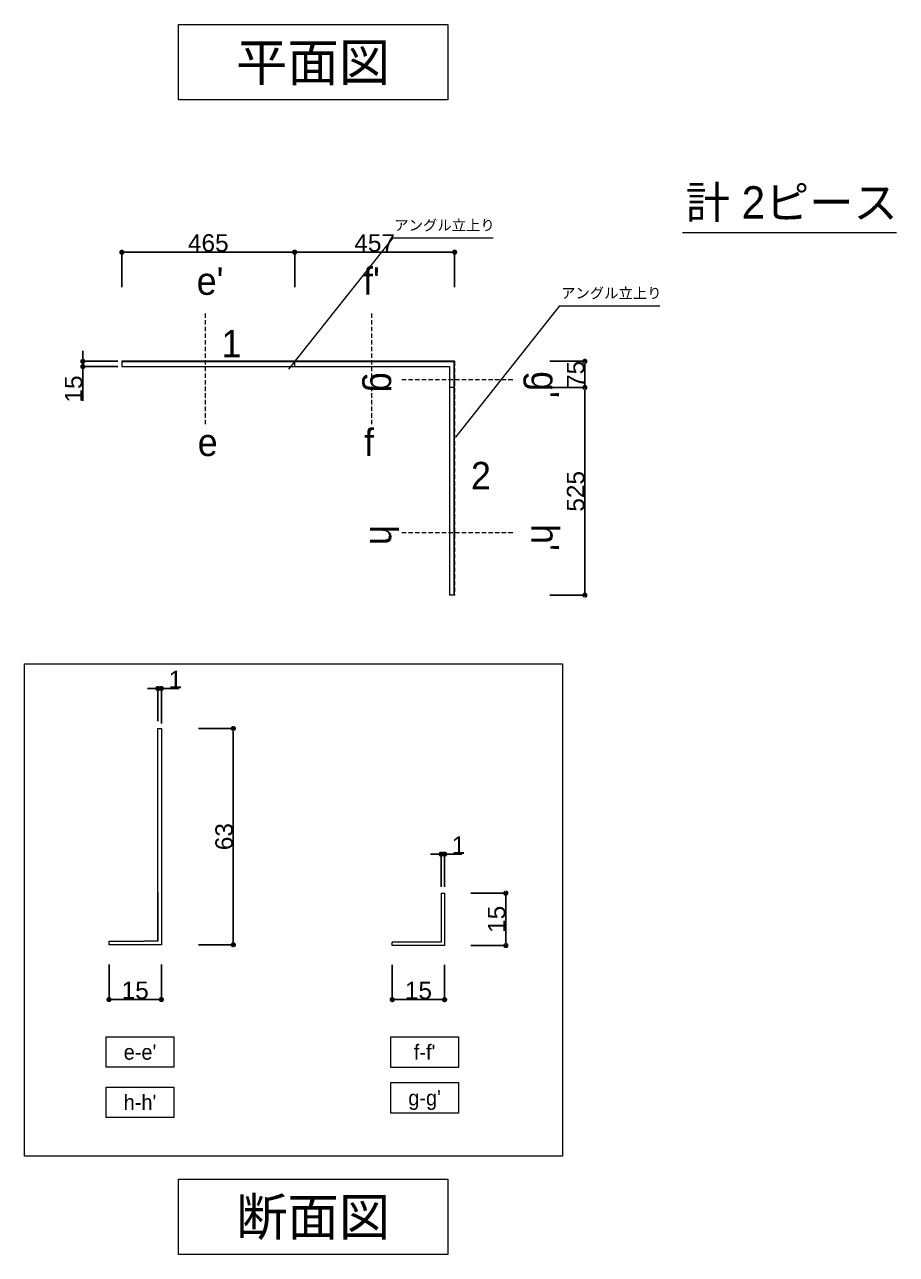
# Model space of a CAD drawing. Header units: millimetres. Extents: x 0 to 1313252738, y -131 to 560100888.
# Drawn here: x 1313127964 to 1313130461, y 560029956 to 560033480 of the extents above; entities that cross this region are included whole.
import ezdxf

# ---------------------------------------------------------------- set-up
doc = ezdxf.new("R2010")
doc.units = ezdxf.units.MM
doc.linetypes.add('DASHED', pattern=[19.05, 12.7, -6.35])
doc.layers.get('0').update_dxf_attribs({"lineweight": 0})
for name, color, linetype, lineweight in [('0001外周ライン', 7, 'Continuous', 9), ('TOS_M1', 7, 'Continuous', 9), ('家具', 7, 'Continuous', 0)]:
    doc.layers.add(name, color=color, linetype=linetype, lineweight=lineweight)
doc.styles.add('onnjuku', font='arial.ttf')
doc.dimstyles.new('onnjuku', dxfattribs={"dimtxt": 100, "dimasz": 30, "dimexe": 1.25, "dimexo": 0.625, "dimtad": 1, "dimdec": 0, "dimtxsty": 'onnjuku', "dimblk": 'DOT', "dimcen": 2.5, "dimadec": 0, "dimazin": 0, "dimtfac": 1, "dimtdec": 0, "dimtmove": 0, "dimatfit": 3, "dimfxl": 500, "dimfxlon": 1, "dimarcsym": 0})

# ---------------------------------------------------------------- blocks, each defined once
blk = doc.blocks.new('_Dot')
at = {"color": 0, "linetype": 'ByBlock', "lineweight": -2}
blk.add_line((-0.5, 0), (-1, 0), dxfattribs=at)
at = {"color": 0, "linetype": 'ByBlock', "const_width": 0.5}
blk.add_lwpolyline([(-0.25, 0, 1), (0.25, 0, 1)], format="xyb", close=True, dxfattribs=at)
blk = doc.blocks.new('*D791')
at = {"layer": 'Defpoints', "color": 0, "transparency": 16777216}
for p in [(1313128130.3, 560032500.1), (1313128242.2, 560032515.1), (1313128242.2, 560032500.1)]:
    blk.add_point(p, dxfattribs=at)
at = {"layer": 'TOS_M1', "color": 0, "lineweight": -2, "transparency": 16777216}
for p, q in [((1313128130.3, 560032530.1), (1313128130.3, 560032545.1)), ((1313128230.3, 560032515.1), (1313128129.1, 560032515.1)), ((1313128230.3, 560032500.1), (1313128129.1, 560032500.1)), ((1313128130.3, 560032515.1), (1313128130.3, 560032500.1)), ((1313128130.3, 560032485.1), (1313128130.3, 560032401.5))]:
    blk.add_line(p, q, dxfattribs=at)
at = {"layer": 'TOS_M1', "color": 0, "lineweight": -2, "transparency": 16777216, "xscale": 15, "yscale": 15, "zscale": 15}
for p, rotation in [((1313128130.3, 560032515.1), 270), ((1313128130.3, 560032500.1), 90)]:
    blk.add_blockref('_Dot', p, dxfattribs=dict(at, rotation=rotation))
at = {"layer": 'TOS_M1', "color": 0, "transparency": 16777216, "insert": (1313128104.2, 560032435.8), "char_height": 50, "attachment_point": 5, "rotation": 90, "style": 'onnjuku'}
blk.add_mtext('15', dxfattribs=at)
blk = doc.blocks.new('*D784')
at = {"layer": 'Defpoints', "color": 0, "transparency": 16777216}
for p in [(1313128205.4, 560030880.1), (1313128355.4, 560030880.1), (1313128355.4, 560030686.4)]:
    blk.add_point(p, dxfattribs=at)
at = {"layer": 'TOS_M1', "color": 0, "lineweight": -2, "transparency": 16777216}
for p, q in [((1313128205.4, 560030786.4), (1313128205.4, 560030685.1)), ((1313128355.4, 560030786.4), (1313128355.4, 560030685.1)), ((1313128220.4, 560030686.4), (1313128340.4, 560030686.4))]:
    blk.add_line(p, q, dxfattribs=at)
at = {"layer": 'TOS_M1', "color": 0, "lineweight": -2, "transparency": 16777216, "xscale": 15, "yscale": 15, "zscale": 15, "rotation": 180}
blk.add_blockref('_Dot', (1313128205.4, 560030686.4), dxfattribs=at)
at = {"layer": 'TOS_M1', "color": 0, "lineweight": -2, "transparency": 16777216, "xscale": 15, "yscale": 15, "zscale": 15}
blk.add_blockref('_Dot', (1313128355.4, 560030686.4), dxfattribs=at)
at = {"layer": 'TOS_M1', "color": 0, "transparency": 16777216, "insert": (1313128280.4, 560030712.5), "char_height": 50, "width": 107.892, "attachment_point": 5, "style": 'onnjuku'}
blk.add_mtext('15', dxfattribs=at)
blk = doc.blocks.new('*D785')
at = {"layer": 'Defpoints', "color": 0, "transparency": 16777216}
for p in [(1313128350.4, 560031463.2), (1313128355.4, 560030843.2), (1313128561.4, 560030843.2)]:
    blk.add_point(p, dxfattribs=at)
at = {"layer": 'TOS_M1', "color": 0, "lineweight": -2, "transparency": 16777216}
for p, q in [((1313128461.4, 560031463.2), (1313128562.7, 560031463.2)), ((1313128561.4, 560031448.2), (1313128561.4, 560030858.2)), ((1313128461.4, 560030843.2), (1313128562.7, 560030843.2))]:
    blk.add_line(p, q, dxfattribs=at)
at = {"layer": 'TOS_M1', "color": 0, "lineweight": -2, "transparency": 16777216, "xscale": 15, "yscale": 15, "zscale": 15}
for p, rotation in [((1313128561.4, 560031463.2), 90), ((1313128561.4, 560030843.2), 270)]:
    blk.add_blockref('_Dot', p, dxfattribs=dict(at, rotation=rotation))
at = {"layer": 'TOS_M1', "color": 0, "transparency": 16777216, "insert": (1313128535.2, 560031153.2), "char_height": 50, "width": 62.244, "attachment_point": 5, "rotation": 90, "style": 'onnjuku'}
blk.add_mtext('63', dxfattribs=at)
blk = doc.blocks.new('*D786')
at = {"layer": 'Defpoints', "color": 0, "transparency": 16777216}
for p in [(1313128355.4, 560031577.6), (1313128345.4, 560031483.5), (1313128355.4, 560031465.8)]:
    blk.add_point(p, dxfattribs=at)
at = {"layer": 'TOS_M1', "color": 0, "lineweight": -2, "transparency": 16777216}
for p, q in [((1313128330.4, 560031577.6), (1313128315.4, 560031577.6)), ((1313128345.4, 560031484.2), (1313128345.4, 560031578.8)), ((1313128345.4, 560031577.6), (1313128355.4, 560031577.6)), ((1313128355.4, 560031477.6), (1313128355.4, 560031578.8)), ((1313128370.4, 560031577.6), (1313128405.1, 560031577.6))]:
    blk.add_line(p, q, dxfattribs=at)
at = {"layer": 'TOS_M1', "color": 0, "lineweight": -2, "transparency": 16777216, "xscale": 15, "yscale": 15, "zscale": 15}
blk.add_blockref('_Dot', (1313128345.4, 560031577.6), dxfattribs=at)
at = {"layer": 'TOS_M1', "color": 0, "lineweight": -2, "transparency": 16777216, "xscale": 15, "yscale": 15, "zscale": 15, "rotation": 180}
blk.add_blockref('_Dot', (1313128355.4, 560031577.6), dxfattribs=at)
at = {"layer": 'TOS_M1', "color": 0, "transparency": 16777216, "insert": (1313128395.3, 560031603.3), "char_height": 50, "attachment_point": 5, "style": 'onnjuku'}
blk.add_mtext('1', dxfattribs=at)
blk = doc.blocks.new('*D792')
at = {"layer": 'Defpoints', "color": 0, "transparency": 16777216}
for p in [(1313128737.2, 560032827.7), (1313128242.2, 560032515.1), (1313128737.2, 560032515.1)]:
    blk.add_point(p, dxfattribs=at)
at = {"layer": 'TOS_M1', "color": 0, "lineweight": -2, "transparency": 16777216}
for p, q in [((1313128242.2, 560032727.7), (1313128242.2, 560032829)), ((1313128257.2, 560032827.7), (1313128722.2, 560032827.7)), ((1313128737.2, 560032727.7), (1313128737.2, 560032829))]:
    blk.add_line(p, q, dxfattribs=at)
at = {"layer": 'TOS_M1', "color": 0, "lineweight": -2, "transparency": 16777216, "xscale": 15, "yscale": 15, "zscale": 15, "rotation": 180}
blk.add_blockref('_Dot', (1313128242.2, 560032827.7), dxfattribs=at)
at = {"layer": 'TOS_M1', "color": 0, "lineweight": -2, "transparency": 16777216, "xscale": 15, "yscale": 15, "zscale": 15}
blk.add_blockref('_Dot', (1313128737.2, 560032827.7), dxfattribs=at)
at = {"layer": 'TOS_M1', "color": 0, "transparency": 16777216, "insert": (1313128489.7, 560032853.9), "char_height": 50, "width": 111.368, "attachment_point": 5, "style": 'onnjuku'}
blk.add_mtext('465', dxfattribs=at)
blk = doc.blocks.new('*D793')
at = {"layer": 'Defpoints', "color": 0, "transparency": 16777216}
for p in [(1313129195.2, 560032827.7), (1313128737.2, 560032500.1), (1313129195.2, 560032500.1)]:
    blk.add_point(p, dxfattribs=at)
at = {"layer": 'TOS_M1', "color": 0, "lineweight": -2, "transparency": 16777216}
for p, q in [((1313128737.2, 560032727.7), (1313128737.2, 560032829)), ((1313128752.2, 560032827.7), (1313129180.2, 560032827.7)), ((1313129195.2, 560032727.7), (1313129195.2, 560032829))]:
    blk.add_line(p, q, dxfattribs=at)
at = {"layer": 'TOS_M1', "color": 0, "lineweight": -2, "transparency": 16777216, "xscale": 15, "yscale": 15, "zscale": 15, "rotation": 180}
blk.add_blockref('_Dot', (1313128737.2, 560032827.7), dxfattribs=at)
at = {"layer": 'TOS_M1', "color": 0, "lineweight": -2, "transparency": 16777216, "xscale": 15, "yscale": 15, "zscale": 15}
blk.add_blockref('_Dot', (1313129195.2, 560032827.7), dxfattribs=at)
at = {"layer": 'TOS_M1', "color": 0, "transparency": 16777216, "insert": (1313128966.2, 560032853.8), "char_height": 50, "width": 112.585, "attachment_point": 5, "style": 'onnjuku'}
blk.add_mtext('457', dxfattribs=at)
blk = doc.blocks.new('*D794')
at = {"layer": 'Defpoints', "color": 0, "transparency": 16777216}
for p in [(1313129194.2, 560032440.1), (1313129195.2, 560031845.1), (1313129568.3, 560031845.1)]:
    blk.add_point(p, dxfattribs=at)
at = {"layer": 'TOS_M1', "color": 0, "lineweight": -2, "transparency": 16777216}
for p, q in [((1313129468.3, 560032440.1), (1313129569.5, 560032440.1)), ((1313129568.3, 560032425.1), (1313129568.3, 560031860.1)), ((1313129468.3, 560031845.1), (1313129569.5, 560031845.1))]:
    blk.add_line(p, q, dxfattribs=at)
at = {"layer": 'TOS_M1', "color": 0, "lineweight": -2, "transparency": 16777216, "xscale": 15, "yscale": 15, "zscale": 15}
for p, rotation in [((1313129568.3, 560032440.1), 90), ((1313129568.3, 560031845.1), 270)]:
    blk.add_blockref('_Dot', p, dxfattribs=dict(at, rotation=rotation))
at = {"layer": 'TOS_M1', "color": 0, "transparency": 16777216, "insert": (1313129542.1, 560032142.6), "char_height": 50, "attachment_point": 5, "rotation": 90, "style": 'onnjuku'}
blk.add_mtext('525', dxfattribs=at)
blk = doc.blocks.new('*D787')
at = {"layer": 'Defpoints', "color": 0, "transparency": 16777216}
for p in [(1313129386.4, 560032515.1), (1313129385.4, 560032440.1), (1313129568.3, 560032440.1)]:
    blk.add_point(p, dxfattribs=at)
at = {"layer": 'TOS_M1', "color": 0, "lineweight": -2, "transparency": 16777216}
for p, q in [((1313129468.3, 560032515.1), (1313129569.5, 560032515.1)), ((1313129568.3, 560032500.1), (1313129568.3, 560032455.1)), ((1313129468.3, 560032440.1), (1313129569.5, 560032440.1))]:
    blk.add_line(p, q, dxfattribs=at)
at = {"layer": 'TOS_M1', "color": 0, "lineweight": -2, "transparency": 16777216, "xscale": 15, "yscale": 15, "zscale": 15}
for p, rotation in [((1313129568.3, 560032515.1), 90), ((1313129568.3, 560032440.1), 270)]:
    blk.add_blockref('_Dot', p, dxfattribs=dict(at, rotation=rotation))
at = {"layer": 'TOS_M1', "color": 0, "transparency": 16777216, "insert": (1313129542.2, 560032477.6), "char_height": 50, "attachment_point": 5, "rotation": 90, "style": 'onnjuku'}
blk.add_mtext('75', dxfattribs=at)
blk = doc.blocks.new('*D788')
at = {"layer": 'Defpoints', "color": 0, "transparency": 16777216}
for p in [(1313129016.6, 560030879.8), (1313129166.6, 560030879.8), (1313129166.6, 560030686.1)]:
    blk.add_point(p, dxfattribs=at)
at = {"layer": 'TOS_M1', "color": 0, "lineweight": -2, "transparency": 16777216}
for p, q in [((1313129016.6, 560030786.1), (1313129016.6, 560030684.8)), ((1313129166.6, 560030786.1), (1313129166.6, 560030684.8)), ((1313129031.6, 560030686.1), (1313129151.6, 560030686.1))]:
    blk.add_line(p, q, dxfattribs=at)
at = {"layer": 'TOS_M1', "color": 0, "lineweight": -2, "transparency": 16777216, "xscale": 15, "yscale": 15, "zscale": 15, "rotation": 180}
blk.add_blockref('_Dot', (1313129016.6, 560030686.1), dxfattribs=at)
at = {"layer": 'TOS_M1', "color": 0, "lineweight": -2, "transparency": 16777216, "xscale": 15, "yscale": 15, "zscale": 15}
blk.add_blockref('_Dot', (1313129166.6, 560030686.1), dxfattribs=at)
at = {"layer": 'TOS_M1', "color": 0, "transparency": 16777216, "insert": (1313129091.6, 560030712.2), "char_height": 50, "width": 107.892, "attachment_point": 5, "style": 'onnjuku'}
blk.add_mtext('15', dxfattribs=at)
blk = doc.blocks.new('*D789')
at = {"layer": 'Defpoints', "color": 0, "transparency": 16777216}
for p in [(1313129136, 560030991.2), (1313129136, 560030841.2), (1313129341.9, 560030841.2)]:
    blk.add_point(p, dxfattribs=at)
at = {"layer": 'TOS_M1', "color": 0, "lineweight": -2, "transparency": 16777216}
for p, q in [((1313129241.9, 560030991.2), (1313129343.2, 560030991.2)), ((1313129341.9, 560030976.2), (1313129341.9, 560030856.2)), ((1313129241.9, 560030841.2), (1313129343.2, 560030841.2))]:
    blk.add_line(p, q, dxfattribs=at)
at = {"layer": 'TOS_M1', "color": 0, "lineweight": -2, "transparency": 16777216, "xscale": 15, "yscale": 15, "zscale": 15}
for p, rotation in [((1313129341.9, 560030991.2), 90), ((1313129341.9, 560030841.2), 270)]:
    blk.add_blockref('_Dot', p, dxfattribs=dict(at, rotation=rotation))
at = {"layer": 'TOS_M1', "color": 0, "transparency": 16777216, "insert": (1313129315.8, 560030916.2), "char_height": 50, "attachment_point": 5, "rotation": 90, "style": 'onnjuku'}
blk.add_mtext('15', dxfattribs=at)
blk = doc.blocks.new('*D790')
at = {"layer": 'Defpoints', "color": 0, "transparency": 16777216}
for p in [(1313129166.6, 560031103), (1313129156.6, 560031008.9), (1313129166.6, 560031008.9)]:
    blk.add_point(p, dxfattribs=at)
at = {"layer": 'TOS_M1', "color": 0, "lineweight": -2, "transparency": 16777216}
for p, q in [((1313129141.6, 560031103), (1313129126.6, 560031103)), ((1313129156.6, 560031009.5), (1313129156.6, 560031104.2)), ((1313129156.6, 560031103), (1313129166.6, 560031103)), ((1313129166.6, 560031009.5), (1313129166.6, 560031104.2)), ((1313129181.6, 560031103), (1313129216.3, 560031103))]:
    blk.add_line(p, q, dxfattribs=at)
at = {"layer": 'TOS_M1', "color": 0, "lineweight": -2, "transparency": 16777216, "xscale": 15, "yscale": 15, "zscale": 15}
blk.add_blockref('_Dot', (1313129156.6, 560031103), dxfattribs=at)
at = {"layer": 'TOS_M1', "color": 0, "lineweight": -2, "transparency": 16777216, "xscale": 15, "yscale": 15, "zscale": 15, "rotation": 180}
blk.add_blockref('_Dot', (1313129166.6, 560031103), dxfattribs=at)
at = {"layer": 'TOS_M1', "color": 0, "transparency": 16777216, "insert": (1313129206.5, 560031128.7), "char_height": 50, "attachment_point": 5, "style": 'onnjuku'}
blk.add_mtext('1', dxfattribs=at)

msp = doc.modelspace()

# ---------------------------------------------------------------- linework, layer by layer
at = {"layer": '0001外周ライン', "linetype": 'DASHED'}
for p, q in [((1313128481.055, 560032652.074), (1313128481.055, 560032331.958)), ((1313128957.559, 560032652.074), (1313128957.559, 560032331.958)), ((1313129361.646, 560032462.033), (1313129041.53, 560032462.033)), ((1313129361.646, 560032024.124), (1313129041.53, 560032024.124))]:
    msp.add_line(p, q, dxfattribs=at)
at = {"layer": '0001外周ライン'}
for p, q in [((1313128737.154, 560032515.083), (1313128242.154, 560032515.083)), ((1313128242.154, 560032515.083), (1313128242.154, 560032500.083)), ((1313128737.154, 560032514.083), (1313128242.154, 560032514.083)), ((1313128242.154, 560032500.083), (1313129180.154, 560032500.083)), ((1313129195.154, 560032515.083), (1313128737.154, 560032515.083)), ((1313128737.154, 560032500.083), (1313128737.154, 560032515.083)), ((1313129194.154, 560032514.083), (1313128737.154, 560032514.083)), ((1313129195.154, 560032515.083), (1313129180.154, 560032515.083)), ((1313129180.154, 560032500.083), (1313129180.154, 560031845.083)), ((1313129194.154, 560032440.083), (1313129194.154, 560032514.083)), ((1313129195.154, 560032440.083), (1313129195.154, 560032515.083)), ((1313129195.154, 560032440.083), (1313129180.154, 560032440.083)), ((1313129194.154, 560031845.083), (1313129194.154, 560032440.083)), ((1313129195.154, 560031845.083), (1313129195.154, 560032440.083)), ((1313129195.154, 560031845.083), (1313129180.154, 560031845.083)), ((1313128345.428, 560030853.217), (1313128345.428, 560031463.217)), ((1313128345.428, 560031463.217), (1313128355.428, 560031463.217)), ((1313128355.428, 560031463.217), (1313128355.428, 560030993.217)), ((1313128345.428, 560030993.217), (1313128345.428, 560030853.217)), ((1313128355.428, 560030993.217), (1313128355.428, 560030843.217)), ((1313129156.642, 560030991.199), (1313129156.642, 560030851.199)), ((1313129156.642, 560030991.199), (1313129166.642, 560030991.199)), ((1313129166.642, 560030991.199), (1313129166.642, 560030841.199)), ((1313128205.428, 560030843.217), (1313128205.428, 560030853.217)), ((1313128205.428, 560030853.217), (1313128305.428, 560030853.217)), ((1313128355.428, 560030843.217), (1313128205.428, 560030843.217)), ((1313128345.428, 560030853.217), (1313128305.428, 560030853.217)), ((1313128355.428, 560030843.217), (1313128305.428, 560030843.217)), ((1313128355.428, 560030843.217), (1313128305.428, 560030843.217)), ((1313129156.642, 560030851.199), (1313129016.642, 560030851.199)), ((1313129016.642, 560030841.199), (1313129016.642, 560030851.199)), ((1313129166.642, 560030841.199), (1313129016.642, 560030841.199)), ((1313129166.642, 560030841.199), (1313129016.642, 560030841.199))]:
    msp.add_line(p, q, dxfattribs=at)
at = {"layer": '0001外周ライン', "color": 1, "linetype": 'DASHED', "lineweight": 13}
for p, q in [((1313128242.154, 560032515.083), (1313129195.154, 560032515.083)), ((1313129195.154, 560032515.083), (1313129195.154, 560031845.083))]:
    msp.add_line(p, q, dxfattribs=at)
at = {"layer": '0001外周ライン'}
msp.add_lwpolyline([(1313129503.853, 560030237.492), (1313127963.613, 560030237.492), (1313127963.613, 560031648.754), (1313129503.853, 560031648.754)], close=True, dxfattribs=at)
at = {"layer": '家具', "color": 1}
for p, q in [((1313129847.492, 560032884.405), (1313130460.52, 560032884.405)), ((1313129018.298, 560032869.115), (1313128719.792, 560032492.349)), ((1313129018.298, 560032869.115), (1313129305.606, 560032869.115)), ((1313129496.015, 560032674.516), (1313129197.509, 560032297.75)), ((1313129496.015, 560032674.516), (1313129783.323, 560032674.516))]:
    msp.add_line(p, q, dxfattribs=at)

# ---------------------------------------------------------------- texts
at = {"layer": '家具', "attachment_point": 5, "style": 'onnjuku', "bg_fill": 16, "box_fill_scale": 1.5, "bg_fill_color": 256, "bg_fill_transparency": 0}
for s, width, gutter_width, heights, insert, char_height in [('{\\fMS PGothic|b0|i0|c128|p50;平面図}', 662.80105, 539.349, [142.805], (1313128789.986, 560033366.184), 107.86978), ("{\\fMS PGothic|b0|i0|c128|p50;e-e'}", 150.23709, 218.056, [57.735], (1313128294.101, 560030535.486), 43.61126), ("{\\fMS PGothic|b0|i0|c128|p50;f-f'}", 150.23709, 218.056, [57.735], (1313129109.264, 560030535.637), 43.61126), ("{\\fMS PGothic|b0|i0|c128|p50;g-g'}", 150.23709, 218.056, [57.735], (1313129109.264, 560030398.092), 43.61126), ("{\\fMS PGothic|b0|i0|c128|p50;h-h'}", 150.23709, 218.056, [57.735], (1313128294.101, 560030392.073), 43.61126), ('{\\fMS PGothic|b0|i0|c128|p50;断面図}', 662.80105, 539.349, [142.805], (1313128789.986, 560030057.454), 107.86978)]:
    msp.add_mtext_dynamic_manual_height_columns(s, width=width, gutter_width=gutter_width, heights=heights, dxfattribs=dict(at, insert=insert, char_height=char_height))
at = {"layer": '家具', "color": 1, "attachment_point": 1, "style": 'onnjuku'}
for s, width, gutter_width, insert, char_height in [('{\\fMS PGothic|b0|i0|c128|p50;計 2ピース}', 655.16123, 463.532, (1313129857.105, 560033016.781), 92.70638), ('{\\fMS PGothic|b0|i0|c128|p50;アングル立上り}', 575.74842, 150.687, (1313129022.447, 560032920.183), 30.13733), ('{\\fMS PGothic|b0|i0|c128|p50;アングル立上り}', 575.74842, 150.687, (1313129500.164, 560032725.584), 30.13733), ('{\\fMS PGothic|b0|i0|c128|p50;1}', 159.1839, 392.758, (1313128527.362, 560032604.9), 78.55165), ('{\\fMS PGothic|b0|i0|c128|p50;2}', 159.1839, 392.758, (1313129242.008, 560032227.022), 78.55165)]:
    msp.add_mtext_dynamic_manual_height_columns(s, width=width, gutter_width=gutter_width, heights=[0], dxfattribs=dict(at, insert=insert, char_height=char_height))
at = {"layer": '家具', "char_height": 78.55165, "attachment_point": 1, "style": 'onnjuku'}
for s, insert in [("{\\fMS PGothic|b0|i0|c128|p50;e'}", (1313128456.461, 560032784.189)), ("{\\fMS PGothic|b0|i0|c128|p50;f'}", (1313128932.964, 560032784.189)), ('{\\fMS PGothic|b0|i0|c128|p50;f}', (1313128936.022, 560032322.189)), ('{\\fMS PGothic|b0|i0|c128|p50;e}', (1313128459.518, 560032322.189))]:
    msp.add_mtext_dynamic_manual_height_columns(s, width=159.1839, gutter_width=392.758, heights=[0], dxfattribs=dict(at, insert=insert))
at = {"layer": '家具', "char_height": 78.55165, "attachment_point": 1, "rotation": 270, "style": 'onnjuku'}
for s, insert in [('{\\fMS PGothic|b0|i0|c128|p50;g}', (1313129031.761, 560032483.57)), ("{\\fMS PGothic|b0|i0|c128|p50;g'}", (1313129493.761, 560032486.628)), ('{\\fMS PGothic|b0|i0|c128|p50;h}', (1313129031.761, 560032045.662)), ("{\\fMS PGothic|b0|i0|c128|p50;h'}", (1313129493.761, 560032048.719))]:
    msp.add_mtext_dynamic_manual_height_columns(s, width=159.1839, gutter_width=392.758, heights=[0], dxfattribs=dict(at, insert=insert))

# ---------------------------------------------------------------- dimensions: what is measured, and where the dimension line sits
at = {"layer": 'TOS_M1'}
for base, p1, p2, text, picture, middle in [((1313128737.154, 560032827.747), (1313128242.154, 560032515.083), (1313128737.154, 560032515.083), '465', '*D792', (1313128489.654, 560032853.9)), ((1313129195.154, 560032827.747), (1313128737.154, 560032500.083), (1313129195.154, 560032500.083), '457', '*D793', (1313128966.154, 560032853.798)), ((1313128355.428, 560031577.581), (1313128345.428, 560031483.527), (1313128355.428, 560031465.803), '1', '*D786', (1313128395.262, 560031603.309)), ((1313129166.642, 560031102.978), (1313129156.642, 560031008.924), (1313129166.642, 560031008.924), '1', '*D790', (1313129206.476, 560031128.705)), ((1313128355.428, 560030686.394), (1313128205.428, 560030880.126), (1313128355.428, 560030880.126), '15', '*D784', (1313128280.428, 560030712.548)), ((1313129166.642, 560030686.093), (1313129016.642, 560030879.825), (1313129166.642, 560030879.825), '15', '*D788', (1313129091.642, 560030712.246))]:
    dim = msp.add_linear_dim(base=base, p1=p1, p2=p2, text=text, dimstyle='onnjuku', override={"dimtxt": 50, "dimasz": 15, "dimfxl": 100}, dxfattribs=at)
    dim.commit()
    dim.dimension.update_dxf_attribs({"geometry": picture, "text_midpoint": middle})
for base, p1, p2, picture, middle in [((1313128130.325, 560032500.083), (1313128242.154, 560032515.083), (1313128242.154, 560032500.083), '*D791', (1313128104.171, 560032435.813)), ((1313129568.285, 560032440.083), (1313129386.427, 560032515.083), (1313129385.427, 560032440.083), '*D787', (1313129542.233, 560032477.583))]:
    dim = msp.add_linear_dim(base=base, p1=p1, p2=p2, angle=90, dimstyle='onnjuku', override={"dimtxt": 50, "dimasz": 15, "dimfxl": 100}, dxfattribs=at)
    dim.commit()
    dim.dimension.update_dxf_attribs({"geometry": picture, "text_midpoint": middle})
for base, p1, p2, text, picture, middle in [((1313129568.285, 560031845.083), (1313129194.154, 560032440.083), (1313129195.154, 560031845.083), '525', '*D794', (1313129542.131, 560032142.583)), ((1313128561.41, 560030843.217), (1313128350.428, 560031463.217), (1313128355.428, 560030843.217), '63', '*D785', (1313128535.239, 560031153.217)), ((1313129341.941, 560030841.199), (1313129135.959, 560030991.199), (1313129135.959, 560030841.199), '15', '*D789', (1313129315.787, 560030916.199))]:
    dim = msp.add_linear_dim(base=base, p1=p1, p2=p2, angle=90, text=text, dimstyle='onnjuku', override={"dimtxt": 50, "dimasz": 15, "dimfxl": 100}, dxfattribs=at)
    dim.commit()
    dim.dimension.update_dxf_attribs({"geometry": picture, "text_midpoint": middle})

doc.saveas('drawing.dxf')
